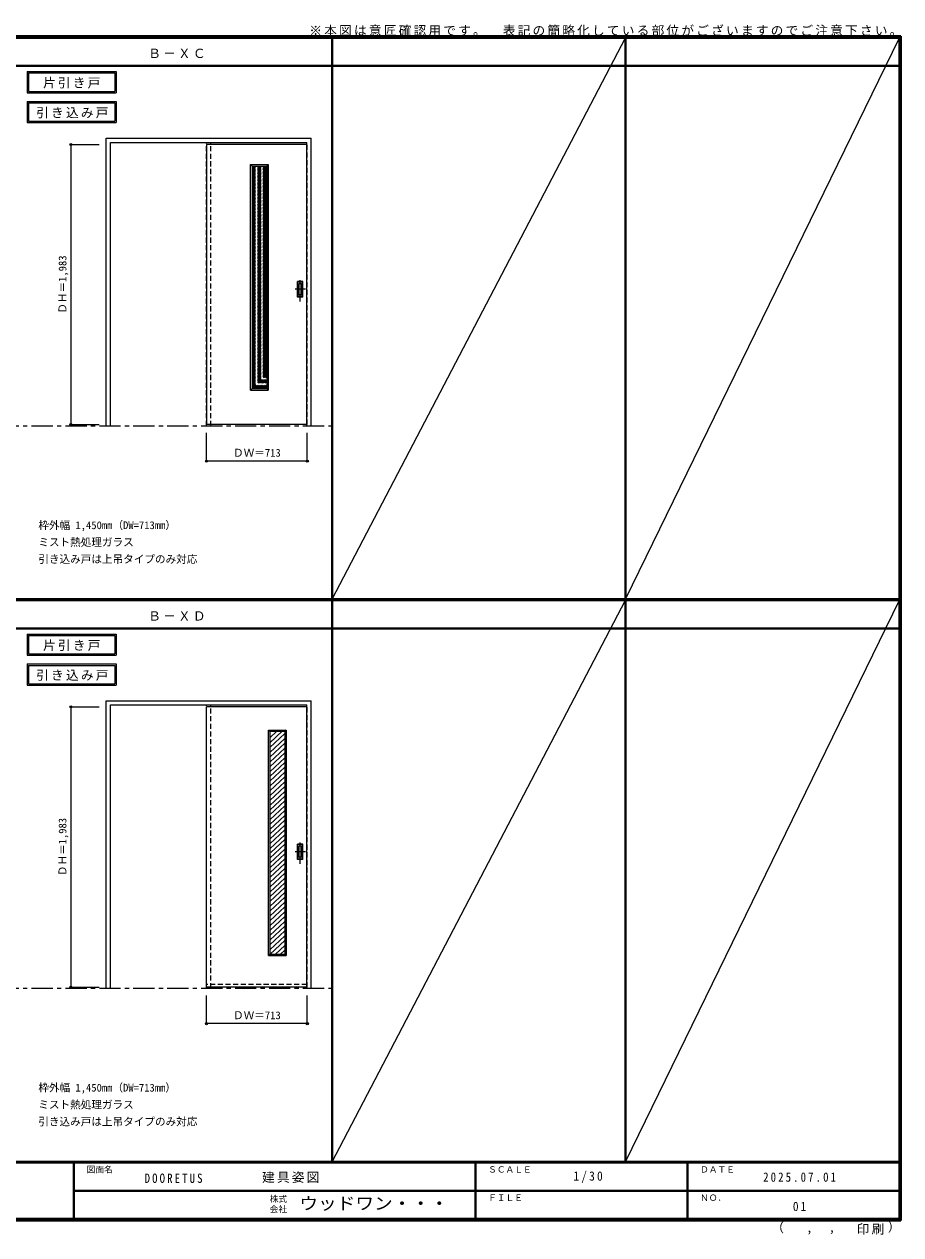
# Model space of a CAD drawing. Units: millimetres, scale not verified. Extents: x -6000 to 5700, y -4307 to 4260.
# Drawn here: x -502 to 5700, y -4307 to 4260 of the extents above; entities that cross this region are included whole.
import ezdxf
from ezdxf.enums import TextEntityAlignment as Align

# ---------------------------------------------------------------- set-up
doc = ezdxf.new("R2010")
doc.units = ezdxf.units.MM
doc.header["$LTSCALE"] = 30
doc.header["$PDMODE"] = 32
doc.header["$PDSIZE"] = 15
doc.linetypes.add('CHAIN1', pattern=[8, 5, -1, 1, -1])
doc.linetypes.add('DASHED1', pattern=[1.8, 1.2, -0.6])
for name, color, linetype, lineweight in [('0-1_通り芯', 7, 'CHAIN1', 18), ('0-2_扉', 7, 'Continuous', 18), ('0-4_枠', 3, 'Continuous', 25), ('0-6_引手', 7, 'Continuous', 18), ('0-A_文字', 7, 'Continuous', 18), ('0-B_寸法', 7, 'Continuous', 9), ('0-C_ハッチ', 4, 'DASHED1', 9), ('F-1_枠', 6, 'Continuous', 40), ('F-A_文字', 7, 'Continuous', 18)]:
    doc.layers.add(name, color=color, linetype=linetype, lineweight=lineweight)
doc.styles.add('ＭＳ ゴシック', font='')
doc.styles.get('ＭＳ ゴシック').set_extended_font_data('MS Gothic')

msp = doc.modelspace()

# ---------------------------------------------------------------- linework, layer by layer
at = {"layer": '0-1_通り芯'}
for p, q in [((-5490, 1418), (1678, 1418)), ((-5490, -2562.5), (1678, -2562.5))]:
    msp.add_line(p, q, dxfattribs=at)
at = {"layer": '0-2_扉', "color": 3, "lineweight": 25}
for p, q in [((1498, 3409.5), (788, 3409.5)), ((788, 3409.5), (788, 1426.5)), ((1498, 1426.5), (788, 1426.5))]:
    msp.add_line(p, q, dxfattribs=at)
at = {"layer": '0-2_扉', "color": 4, "linetype": 'DASHED1', "lineweight": 9}
for p, q in [((788, 3409.5), (788, 3405.5)), ((1498, 3409.5), (1501, 3409.5)), ((1498, -571), (1501, -571))]:
    msp.add_line(p, q, dxfattribs=at)
at = {"layer": '0-2_扉'}
for p, q in [((788, -2554), (788, -571)), ((1498, -571), (788, -571)), ((1226, -735), (1235, -744)), ((1226, -2330), (1226, -735)), ((1235, -744), (1342, -744)), ((1235, -744), (1235, -2321)), ((1342, -744), (1342, -2321)), ((1351, -735), (1351, -2330)), ((1226, -2330), (1235, -2321)), ((1235, -2321), (1342, -2321)), ((1235, -2321), (1342, -2321)), ((1498, -2554), (788, -2554))]:
    msp.add_line(p, q, dxfattribs=at)
at = {"layer": '0-2_扉', "linetype": 'DASHED1'}
msp.add_line((1498, -2536), (788, -2536), dxfattribs=at)
at = {"layer": '0-2_扉', "color": 4, "linetype": 'DASHED1', "lineweight": 9}
for points in [[(1498, 1426.5), (1501, 1426.5), (1501, 3409.5)], [(1498, -2554), (1501, -2554), (1501, -571)]]:
    msp.add_lwpolyline(points, dxfattribs=at)
at = {"layer": '0-2_扉'}
for points in [[(1226, -735), (1351, -735), (1342, -744)], [(1226, -2330), (1351, -2330), (1342, -2321)]]:
    msp.add_lwpolyline(points, dxfattribs=at)
at = {"layer": '0-4_枠'}
for p, q in [((78, 1418), (78, 3453)), ((78, 3453), (1528, 3453)), ((1528, 1418), (1528, 3453)), ((108, 3423), (1498, 3423)), ((1498, 1418), (1498, 3423)), ((1498, 1418), (1528, 1418)), ((78, -2562.5), (78, -527.5)), ((78, -527.5), (1528, -527.5)), ((108, -557.5), (1498, -557.5)), ((1498, -2562.5), (1498, -557.5)), ((1528, -2562.5), (1528, -527.5)), ((1498, -2562.5), (1528, -2562.5))]:
    msp.add_line(p, q, dxfattribs=at)
at = {"layer": '0-4_枠', "color": 4, "linetype": 'DASHED1', "lineweight": 9}
for p, q in [((788, 1418), (788, 3423)), ((818, 1418), (818, 3423)), ((788, 1418), (818, 1418)), ((788, -2562.5), (788, -557.5)), ((818, -2562.5), (818, -557.5)), ((788, -2562.5), (818, -2562.5))]:
    msp.add_line(p, q, dxfattribs=at)
at = {"layer": '0-4_枠'}
for points in [[(78, 1418), (108, 1418), (108, 3423)], [(78, -2562.5), (108, -2562.5), (108, -557.5)]]:
    msp.add_lwpolyline(points, dxfattribs=at)
at = {"layer": '0-6_引手'}
for p, q in [((1469, 2439), (1431, 2439)), ((1431, 2329), (1431, 2439)), ((1462.5, 2423), (1437.5, 2423)), ((1437.5, 2345), (1437.5, 2423)), ((1462.5, 2345), (1462.5, 2423)), ((1469, 2329), (1469, 2439)), ((1469, 2329), (1431, 2329)), ((1462.5, 2345), (1437.5, 2345)), ((1469, -1541.5), (1431, -1541.5)), ((1431, -1651.5), (1431, -1541.5)), ((1469, -1651.5), (1469, -1541.5)), ((1462.5, -1557.5), (1437.5, -1557.5)), ((1437.5, -1635.5), (1437.5, -1557.5)), ((1462.5, -1635.5), (1462.5, -1557.5)), ((1469, -1651.5), (1431, -1651.5)), ((1462.5, -1635.5), (1437.5, -1635.5))]:
    msp.add_line(p, q, dxfattribs=at)
at = {"layer": '0-6_引手', "linetype": 'DASHED1'}
for p, q in [((1434, 2333), (1434, 2435)), ((1466, 2333), (1434, 2333)), ((1434, -1647.5), (1434, -1545.5)), ((1466, -1647.5), (1434, -1647.5))]:
    msp.add_line(p, q, dxfattribs=at)
at = {"layer": '0-6_引手', "linetype": 'CHAIN1'}
for p, q in [((1450, 2298.77), (1450, 2469.62)), ((1488.07, 2384), (1415.56, 2384)), ((1450, -1681.73), (1450, -1510.88)), ((1488.07, -1596.5), (1415.56, -1596.5))]:
    msp.add_line(p, q, dxfattribs=at)
at = {"layer": '0-6_引手', "linetype": 'DASHED1'}
for points in [[(1466, 2333), (1466, 2435), (1434, 2435)], [(1466, -1647.5), (1466, -1545.5), (1434, -1545.5)]]:
    msp.add_lwpolyline(points, dxfattribs=at)
at = {"layer": '0-A_文字'}
for p, q in [((-482, 3925), (-482, 3775)), ((-472, 3915), (-472, 3785)), ((-472, 3915), (139.03, 3915)), ((139.03, 3915), (139.03, 3785)), ((-482, 3775), (149.03, 3775)), ((-472, 3785), (139.03, 3785)), ((-482, 3713.53), (-482, 3563.53)), ((-472, 3703.53), (-472, 3573.53)), ((-472, 3703.53), (139.03, 3703.53)), ((139.03, 3703.53), (139.03, 3573.53)), ((-482, 3563.53), (149.03, 3563.53)), ((-472, 3573.53), (139.03, 3573.53)), ((-482, -55.5), (-482, -205.5)), ((-472, -65.5), (-472, -195.5)), ((-472, -65.5), (139.03, -65.5)), ((139.03, -65.5), (139.03, -195.5)), ((-482, -205.5), (149.03, -205.5)), ((-472, -195.5), (139.03, -195.5)), ((-482, -266.97), (-482, -416.97)), ((-472, -276.97), (-472, -406.97)), ((-472, -276.97), (139.03, -276.97)), ((139.03, -276.97), (139.03, -406.97)), ((-482, -416.97), (149.03, -416.97)), ((-472, -406.97), (139.03, -406.97))]:
    msp.add_line(p, q, dxfattribs=at)
for points in [[(-482, 3925), (149.03, 3925), (149.03, 3775)], [(-482, 3713.53), (149.03, 3713.53), (149.03, 3563.53)], [(-482, -55.5), (149.03, -55.5), (149.03, -205.5)], [(-482, -266.97), (149.03, -266.97), (149.03, -416.97)]]:
    msp.add_lwpolyline(points, dxfattribs=at)
at = {"layer": '0-B_寸法', "color": 4}
for p, q in [((-172, 3409.5), (-172, 1426.5)), ((-172, 3409.5), (28, 3409.5)), ((-172, 1426.5), (28, 1426.5)), ((1501, 1168), (1501, 1368)), ((-172, -571), (-172, -2554)), ((-172, -571), (28, -571)), ((-172, -2554), (28, -2554)), ((1501, -2812.5), (1501, -2612.5))]:
    msp.add_line(p, q, dxfattribs=at)
for points in [[(1501, 1168), (788, 1168), (788, 1368)], [(1501, -2812.5), (788, -2812.5), (788, -2612.5)]]:
    msp.add_lwpolyline(points, dxfattribs=at)
at = {"layer": '0-B_寸法'}
for p in [(-172, 3409.5), (-172, 1426.5), (788, 1168), (1501, 1168), (-172, -571), (-172, -2554), (788, -2812.5), (1501, -2812.5)]:
    msp.add_point(p, dxfattribs=at)
at = {"layer": '0-C_ハッチ', "color": 7, "linetype": 'Continuous', "lineweight": 18}
for p, q in [((1100, 3266.5), (1110, 3256.5)), ((1100, 3266.5), (1225, 3266.5)), ((1100, 1671.5), (1100, 3266.5)), ((1225, 3266.5), (1215, 3256.5)), ((1225, 3266.5), (1225, 1671.5)), ((1110, 1681.5), (1100, 1671.5)), ((1100, 1671.5), (1225, 1671.5)), ((1215, 1681.5), (1225, 1671.5))]:
    msp.add_line(p, q, dxfattribs=at)
at = {"layer": '0-C_ハッチ', "color": 3, "linetype": 'Continuous', "lineweight": 25}
for p, q in [((1110, 3256.5), (1215, 3256.5)), ((1215, 3256.5), (1215, 1681.5))]:
    msp.add_line(p, q, dxfattribs=at)
at = {"layer": '0-C_ハッチ'}
for p, q in [((1110, 3152.5), (1214, 3256.5)), ((1110, 3162.4), (1204.1, 3256.5)), ((1110, 3172.3), (1194.2, 3256.5)), ((1110, 3182.2), (1184.3, 3256.5)), ((1110, 3192.1), (1174.4, 3256.5)), ((1110, 3202), (1164.5, 3256.5)), ((1110, 3211.9), (1154.6, 3256.5)), ((1110, 3221.8), (1144.7, 3256.5)), ((1110, 3231.7), (1134.8, 3256.5)), ((1110, 3241.6), (1124.91, 3256.5)), ((1110, 3251.5), (1115.01, 3256.5)), ((1110, 3142.6), (1215, 3247.6)), ((1110, 3132.7), (1215, 3237.7)), ((1110, 3122.8), (1215, 3227.8)), ((1110, 3112.9), (1215, 3217.9)), ((1110, 3103), (1215, 3208)), ((1110, 3093.1), (1215, 3198.1)), ((1110, 3083.2), (1215, 3188.2)), ((1110, 3073.3), (1215, 3178.3)), ((1110, 3063.4), (1215, 3168.4)), ((1110, 3053.51), (1215, 3158.5)), ((1110, 3043.61), (1215, 3148.61)), ((1110, 3033.71), (1215, 3138.71)), ((1110, 3023.81), (1215, 3128.81)), ((1110, 3013.91), (1215, 3118.91)), ((1110, 3004.01), (1215, 3109.01)), ((1110, 2994.11), (1215, 3099.11)), ((1110, 2984.21), (1215, 3089.21)), ((1110, 2974.31), (1215, 3079.31)), ((1110, 2964.41), (1215, 3069.41)), ((1110, 2954.51), (1215, 3059.51)), ((1110, 2944.61), (1215, 3049.61)), ((1110, 2934.71), (1215, 3039.71)), ((1110, 2924.81), (1215, 3029.81)), ((1110, 2914.91), (1215, 3019.91)), ((1110, 2905.01), (1215, 3010.01)), ((1110, 2895.11), (1215, 3000.11)), ((1110, 2885.21), (1215, 2990.21)), ((1110, 2875.31), (1215, 2980.31)), ((1110, 2865.41), (1215, 2970.41)), ((1110, 2855.52), (1215, 2960.52)), ((1110, 2845.62), (1215, 2950.62)), ((1110, 2835.72), (1215, 2940.72)), ((1110, 2825.82), (1215, 2930.82)), ((1110, 2815.92), (1215, 2920.92)), ((1110, 2806.02), (1215, 2911.02)), ((1110, 2796.12), (1215, 2901.12)), ((1110, 2786.22), (1215, 2891.22)), ((1110, 2776.32), (1215, 2881.32)), ((1110, 2766.42), (1215, 2871.42)), ((1110, 2756.52), (1215, 2861.52)), ((1110, 2746.62), (1215, 2851.62)), ((1110, 2736.72), (1215, 2841.72)), ((1110, 2726.82), (1215, 2831.82)), ((1110, 2716.92), (1215, 2821.92)), ((1110, 2707.02), (1215, 2812.02)), ((1110, 2697.12), (1215, 2802.12)), ((1110, 2687.22), (1215, 2792.22)), ((1110, 2677.32), (1215, 2782.32)), ((1110, 2667.42), (1215, 2772.42)), ((1110, 2657.53), (1215, 2762.53)), ((1110, 2647.63), (1215, 2752.63)), ((1110, 2637.73), (1215, 2742.73)), ((1110, 2627.83), (1215, 2732.83)), ((1110, 2617.93), (1215, 2722.93)), ((1110, 2608.03), (1215, 2713.03)), ((1110, 2598.13), (1215, 2703.13)), ((1110, 2588.23), (1215, 2693.23)), ((1110, 2578.33), (1215, 2683.33)), ((1110, 2568.43), (1215, 2673.43)), ((1110, 2558.53), (1215, 2663.53)), ((1110, 2548.63), (1215, 2653.63)), ((1110, 2538.73), (1215, 2643.73)), ((1110, 2528.83), (1215, 2633.83)), ((1110, 2518.93), (1215, 2623.93)), ((1110, 2509.03), (1215, 2614.03)), ((1110, 2499.13), (1215, 2604.13)), ((1110, 2489.23), (1215, 2594.23)), ((1110, 2479.33), (1215, 2584.33)), ((1110, 2469.44), (1215, 2574.43)), ((1110, 2459.54), (1215, 2564.54)), ((1110, 2449.64), (1215, 2554.64)), ((1110, 2439.74), (1215, 2544.74)), ((1110, 2429.84), (1215, 2534.84)), ((1110, 2419.94), (1215, 2524.94)), ((1110, 2410.04), (1215, 2515.04)), ((1110, 2400.14), (1215, 2505.14)), ((1110, 2390.24), (1215, 2495.24)), ((1110, 2380.34), (1215, 2485.34)), ((1110, 2370.44), (1215, 2475.44)), ((1110, 2360.54), (1215, 2465.54)), ((1110, 2350.64), (1215, 2455.64)), ((1110, 2340.74), (1215, 2445.74)), ((1110, 2330.84), (1215, 2435.84)), ((1110, 2320.94), (1215, 2425.94)), ((1110, 2311.04), (1215, 2416.04)), ((1110, 2301.14), (1215, 2406.14)), ((1110, 2291.24), (1215, 2396.24)), ((1110, 2281.34), (1215, 2386.34)), ((1110, 2271.45), (1215, 2376.44)), ((1110, 2261.55), (1215, 2366.55)), ((1110, 2251.65), (1215, 2356.65)), ((1110, 2241.75), (1215, 2346.75)), ((1110, 2231.85), (1215, 2336.85)), ((1110, 2221.95), (1215, 2326.95)), ((1110, 2212.05), (1215, 2317.05)), ((1110, 2202.15), (1215, 2307.15)), ((1110, 2192.25), (1215, 2297.25)), ((1110, 2182.35), (1215, 2287.35)), ((1110, 2172.45), (1215, 2277.45)), ((1110, 2162.55), (1215, 2267.55)), ((1110, 2152.65), (1215, 2257.65)), ((1110, 2142.75), (1215, 2247.75)), ((1110, 2132.85), (1215, 2237.85)), ((1110, 2122.95), (1215, 2227.95)), ((1110, 2113.05), (1215, 2218.05)), ((1110, 2103.15), (1215, 2208.15)), ((1110, 2093.25), (1215, 2198.25)), ((1110, 2083.35), (1215, 2188.35)), ((1110, 2073.46), (1215, 2178.45)), ((1110, 2063.56), (1215, 2168.56)), ((1110, 2053.66), (1215, 2158.66)), ((1110, 2043.76), (1215, 2148.76)), ((1110, 2033.86), (1215, 2138.86)), ((1110, 2023.96), (1215, 2128.96)), ((1110, 2014.06), (1215, 2119.06)), ((1110, 2004.16), (1215, 2109.16)), ((1110, 1994.26), (1215, 2099.26)), ((1110, 1984.36), (1215, 2089.36)), ((1110, 1974.46), (1215, 2079.46)), ((1110, 1964.56), (1215, 2069.56)), ((1110, 1954.66), (1215, 2059.66)), ((1110, 1944.76), (1215, 2049.76)), ((1110, 1934.86), (1215, 2039.86)), ((1110, 1924.96), (1215, 2029.96)), ((1110, 1915.06), (1215, 2020.06)), ((1110, 1905.16), (1215, 2010.16)), ((1110, 1895.26), (1215, 2000.26)), ((1110, 1885.36), (1215, 1990.36)), ((1110, 1875.47), (1215, 1980.47)), ((1110, 1865.57), (1215, 1970.57)), ((1110, 1855.67), (1215, 1960.67)), ((1110, 1845.77), (1215, 1950.77)), ((1110, 1835.87), (1215, 1940.87)), ((1110, 1825.97), (1215, 1930.97)), ((1110, 1816.07), (1215, 1921.07)), ((1110, 1806.17), (1215, 1911.17)), ((1110, 1796.27), (1215, 1901.27)), ((1110, 1786.37), (1215, 1891.37)), ((1110, 1776.47), (1215, 1881.47)), ((1110, 1766.57), (1215, 1871.57)), ((1110, 1756.67), (1215, 1861.67)), ((1110, 1746.77), (1215, 1851.77)), ((1110, 1736.87), (1215, 1841.87)), ((1110, 1726.97), (1215, 1831.97)), ((1110, 1717.07), (1215, 1822.07)), ((1110, 1707.17), (1215, 1812.17)), ((1110, 1697.27), (1215, 1802.27)), ((1110, 1687.37), (1215, 1792.37)), ((1114.03, 1681.5), (1215, 1782.48)), ((1123.92, 1681.5), (1215, 1772.58)), ((1133.82, 1681.5), (1215, 1762.68)), ((1143.72, 1681.5), (1215, 1752.78)), ((1153.62, 1681.5), (1215, 1742.88)), ((1163.52, 1681.5), (1215, 1732.98)), ((1173.42, 1681.5), (1215, 1723.08)), ((1183.32, 1681.5), (1215, 1713.18)), ((1193.22, 1681.5), (1215, 1703.28)), ((1203.12, 1681.5), (1215, 1693.38))]:
    msp.add_line(p, q, dxfattribs=at)
at = {"layer": '0-C_ハッチ', "linetype": 'Continuous'}
for p, q in [((1285.72, -744), (1235, -790.96)), ((1322.52, -744), (1235, -825.04)), ((1342, -760.03), (1235, -859.11)), ((1342, -794.1), (1235, -893.18)), ((1342, -828.17), (1235, -927.25)), ((1342, -862.25), (1235, -961.32)), ((1342, -896.32), (1235, -995.39)), ((1342, -930.39), (1235, -1029.46)), ((1342, -964.46), (1235, -1063.53)), ((1342, -998.53), (1235, -1097.6)), ((1342, -1032.6), (1235, -1131.67)), ((1342, -1066.67), (1235, -1165.75)), ((1342, -1100.74), (1235, -1199.82)), ((1342, -1134.81), (1235, -1233.89)), ((1342, -1168.88), (1235, -1267.96)), ((1342, -1202.96), (1235, -1302.03)), ((1342, -1237.03), (1235, -1336.1)), ((1342, -1271.1), (1235, -1370.17)), ((1342, -1305.17), (1235, -1404.24)), ((1342, -1339.24), (1235, -1438.31)), ((1342, -1373.31), (1235, -1472.39)), ((1342, -1407.38), (1235, -1506.46)), ((1342, -1441.45), (1235, -1540.53)), ((1342, -1475.52), (1235, -1574.6)), ((1342, -1509.6), (1242.61, -1601.63)), ((1342, -1543.67), (1235, -1642.74)), ((1342, -1577.74), (1235, -1676.81)), ((1342, -1611.81), (1235, -1710.88)), ((1342, -1645.88), (1235, -1744.95)), ((1342, -1679.95), (1235, -1779.02)), ((1342, -1714.02), (1235, -1813.1)), ((1342, -1748.09), (1235, -1847.17)), ((1342, -1782.16), (1235, -1881.24)), ((1342, -1816.24), (1235, -1915.31)), ((1342, -1850.31), (1235, -1949.38)), ((1342, -1884.38), (1235, -1983.45)), ((1342, -1918.45), (1235, -2017.52)), ((1342, -1952.52), (1235, -2051.59)), ((1342, -1986.59), (1235, -2085.66)), ((1342, -2020.66), (1235, -2119.74)), ((1342, -2054.73), (1235, -2153.81)), ((1342, -2088.8), (1235, -2187.88)), ((1342, -2122.87), (1235, -2221.95)), ((1342, -2156.95), (1235, -2256.02)), ((1342, -2191.02), (1235, -2290.09)), ((1342, -2225.09), (1238.42, -2321)), ((1342, -2259.16), (1275.21, -2321)), ((1342, -2293.23), (1312.01, -2321))]:
    msp.add_line(p, q, dxfattribs=at)
at = {"layer": '0-C_ハッチ', "color": 3, "linetype": 'Continuous', "lineweight": 25}
msp.add_lwpolyline([(1110, 3256.5), (1110, 1681.5), (1215, 1681.5)], dxfattribs=at)
at = {"layer": 'F-1_枠'}
for p, q in [((-6000, 4175), (5700, 4175)), ((-6000, 4170), (5700, 4170)), ((-6000, 4165), (5700, 4165)), ((1678, -3790), (1678, 4175)), ((3752, -3790), (3752, 4175)), ((5690, 4175), (5690, -4205)), ((5695, 4175), (5695, -4205)), ((5700, 4175), (5700, -4205)), ((-6000, 3965), (5700, 3965)), ((-6000, 190.5), (5700, 190.5)), ((-6000, 187.5), (5700, 187.5)), ((-6000, 184.5), (5700, 184.5)), ((-6000, -15.5), (5700, -15.5)), ((5700, -3790), (-6000, -3790)), ((5700, -3795), (-6000, -3795)), ((-150, -3795), (-150, -4195)), ((2690, -3795), (2690, -4195)), ((4190, -3795), (4190, -4195)), ((-150, -3995), (5690, -3995.01)), ((5700, -4195), (-6000, -4195)), ((5700, -4200), (-6000, -4200)), ((5700, -4205), (-6000, -4205))]:
    msp.add_line(p, q, dxfattribs=at)
at = {"layer": 'F-A_文字'}
for p, q in [((1678, 190.5), (3752, 4165)), ((3752, 190.5), (5690, 4165)), ((1678, -3790), (3752, 184.5)), ((3752, -3790), (5690, 184.5))]:
    msp.add_line(p, q, dxfattribs=at)

# ---------------------------------------------------------------- texts
at = {"layer": '0-A_文字', "style": 'ＭＳ ゴシック'}
for s, p in [('枠外幅 1,450mm（DW=713mm）', (-402, 670.5)), ('ミスト熱処理ガラス', (-402, 550.5)), ('引き込み戸は上吊タイプのみ対応', (-402, 430.5)), ('枠外幅 1,450mm（DW=713mm）', (-402, -3310)), ('ミスト熱処理ガラス', (-402, -3430)), ('引き込み戸は上吊タイプのみ対応', (-402, -3550))]:
    msp.add_text(s, height=54.99, dxfattribs=at).set_placement(p, align=Align.BOTTOM_LEFT)
at = {"layer": '0-A_文字', "char_height": 65.98, "attachment_point": 7, "style": 'ＭＳ ゴシック'}
for s, insert in [('\\T1.17;※本図は意匠確認用です。\u3000表記の簡略化している部位がございますのでご注意下さい。', (1515, 4175)), ('\\T1.17;Ｂ－ＸＣ', (375.5, 4020)), ('\\T1.17;片引き戸', (-368.98, 3805)), ('\\T1.17;引き込み戸', (-417.34, 3593.53)), ('\\T1.17;Ｂ－ＸＤ', (375.5, 39.5)), ('\\T1.17;片引き戸', (-368.98, -175.5)), ('\\T1.17;引き込み戸', (-417.34, -386.97))]:
    msp.add_mtext(s, dxfattribs=dict(at, insert=insert))
at = {"layer": '0-B_寸法', "style": 'ＭＳ ゴシック'}
for p in [(-187, 2211.75), (-187, -1768.75)]:
    msp.add_text('ＤＨ＝1,983', height=54.99, rotation=90, dxfattribs=at).set_placement(p, align=Align.BOTTOM_LEFT)
for p in [(975.75, 1183), (975.75, -2797.5)]:
    msp.add_text('ＤＷ＝713', height=54.99, dxfattribs=at).set_placement(p, align=Align.BOTTOM_LEFT)
at = {"layer": 'F-A_文字', "style": 'ＭＳ ゴシック'}
for s, height, p in [('図面名', 43.99, (-60, -3880)), ('ＳＣＡＬＥ', 43.99, (2780, -3880)), ('ＤＡＴＥ', 43.99, (4280, -3880)), ('株式', 43.99, (1235, -4089)), ('ＦＩＬＥ', 43.99, (2780, -4080)), ('ＮＯ．', 43.99, (4280, -4080)), ('会社', 43.99, (1235, -4161)), ('（', 65.98, (4784.03, -4308.31)), (',', 65.98, (5031.28, -4308.31)), (',', 65.98, (5190.2, -4305.53)), ('）', 65.98, (5608.4, -4304.13))]:
    msp.add_text(s, height=height, dxfattribs=at).set_placement(p, align=Align.BOTTOM_LEFT)
at = {"layer": 'F-A_文字', "style": 'ＭＳ ゴシック', "width": 1.1}
msp.add_text('ウッドワン・・・', height=87.98, dxfattribs=at).set_placement((1445, -4155), align=Align.BOTTOM_LEFT)
at = {"layer": 'F-A_文字', "char_height": 65.98, "attachment_point": 7, "style": 'ＭＳ ゴシック'}
for s, insert in [('\\T1.38;\\W0.9;1/30', (3383.75, -3940)), ('\\T1.39;\\W0.85;DOORETUS', (350, -3940.79)), ('\\T1.17;建具姿図', (1180.42, -3940)), ('\\T1.39;\\W0.85;2025.07.01', (4726.25, -3932.5)), ('\\T1.36;\\W0.9;01', (4936.25, -4140)), ('\\T1.17;印刷', (5388.15, -4306.92))]:
    msp.add_mtext(s, dxfattribs=dict(at, insert=insert))

doc.saveas('drawing.dxf')
